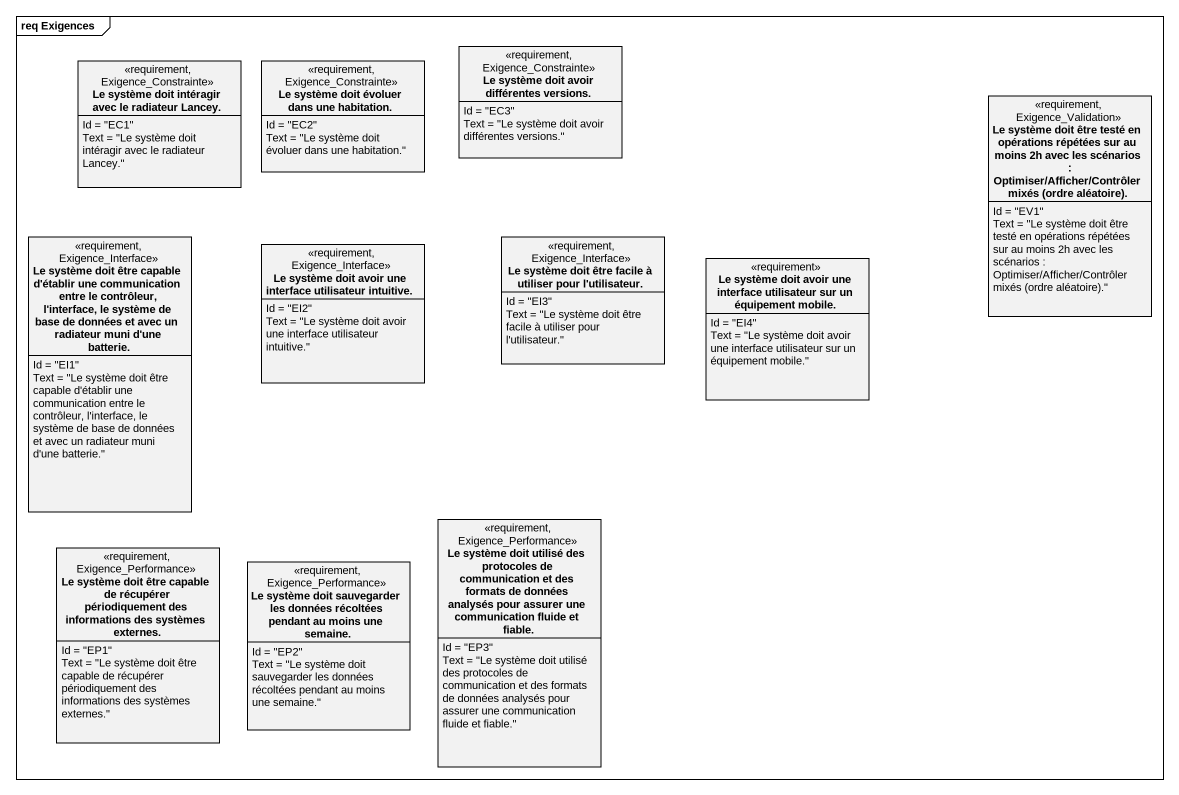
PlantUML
@startuml
mainframe req Exigences
hide circle
hide empty members
class "Le système doit intéragir avec le radiateur Lancey." as Le_système_doit_intéragir <<requirement, Exigence_Constrainte>> {
  Id = "EC1"
  Text = "Le système doit intéragir avec le radiateur Lancey."
}
class "Le système doit évoluer dans une habitation." as Le_système_doit_évoluer <<requirement, Exigence_Constrainte>> {
  Id = "EC2"
  Text = "Le système doit évoluer dans une habitation."
}
class "Le système doit avoir différentes versions." as Le_système_doit_avoir <<requirement, Exigence_Constrainte>> {
  Id = "EC3"
  Text = "Le système doit avoir différentes versions."
}
class "Le système doit être testé en opérations répétées sur au moins 2h avec les scénarios : Optimiser/Afficher/Contrôler mixés (ordre aléatoire)." as Le_système_doit_être_testé <<requirement, Exigence_Validation>> {
  Id = "EV1"
  {field} Text = "Le système doit être testé en opérations répétées sur au moins 2h avec les scénarios : Optimiser/Afficher/Contrôler mixés (ordre aléatoire)."
}
class "Le système doit être capable d'établir une communication entre le contrôleur, l'interface, le système de base de données et avec un radiateur muni d'une batterie." as Le_système_doit_être <<requirement, Exigence_Interface>> {
  Id = "EI1"
  Text = "Le système doit être capable d'établir une communication entre le contrôleur, l'interface, le système de base de données et avec un radiateur muni d'une batterie."
}
class "Le système doit avoir une interface utilisateur intuitive." as Le_système_doit_avoir_une <<requirement, Exigence_Interface>> {
  Id = "EI2"
  Text = "Le système doit avoir une interface utilisateur intuitive."
}
class "Le système doit être facile à utiliser pour l'utilisateur." as Le_système_doit_être_facile <<requirement, Exigence_Interface>> {
  Id = "EI3"
  Text = "Le système doit être facile à utiliser pour l'utilisateur."
}
class "Le système doit avoir une interface utilisateur sur un équipement mobile." as Le_système_doit_avoir_une_2 <<requirement>> {
  Id = "EI4"
  Text = "Le système doit avoir une interface utilisateur sur un équipement mobile."
}
class "Le système doit utilisé des protocoles de communication et des formats de données analysés pour assurer une communication fluide et fiable." as Le_système_doit_utilisé_des <<requirement, Exigence_Performance>> {
  Id = "EP3"
  Text = "Le système doit utilisé des protocoles de communication et des formats de données analysés pour assurer une communication fluide et fiable."
}
class "Le système doit être capable de récupérer périodiquement des informations des systèmes externes." as Le_système_doit_être_2 <<requirement, Exigence_Performance>> {
  Id = "EP1"
  Text = "Le système doit être capable de récupérer périodiquement des informations des systèmes externes."
}
class "Le système doit sauvegarder les données récoltées pendant au moins une semaine." as Le_système_doit_sauvegarder <<requirement, Exigence_Performance>> {
  Id = "EP2"
  Text = "Le système doit sauvegarder les données récoltées pendant au moins une semaine."
}
@enduml
